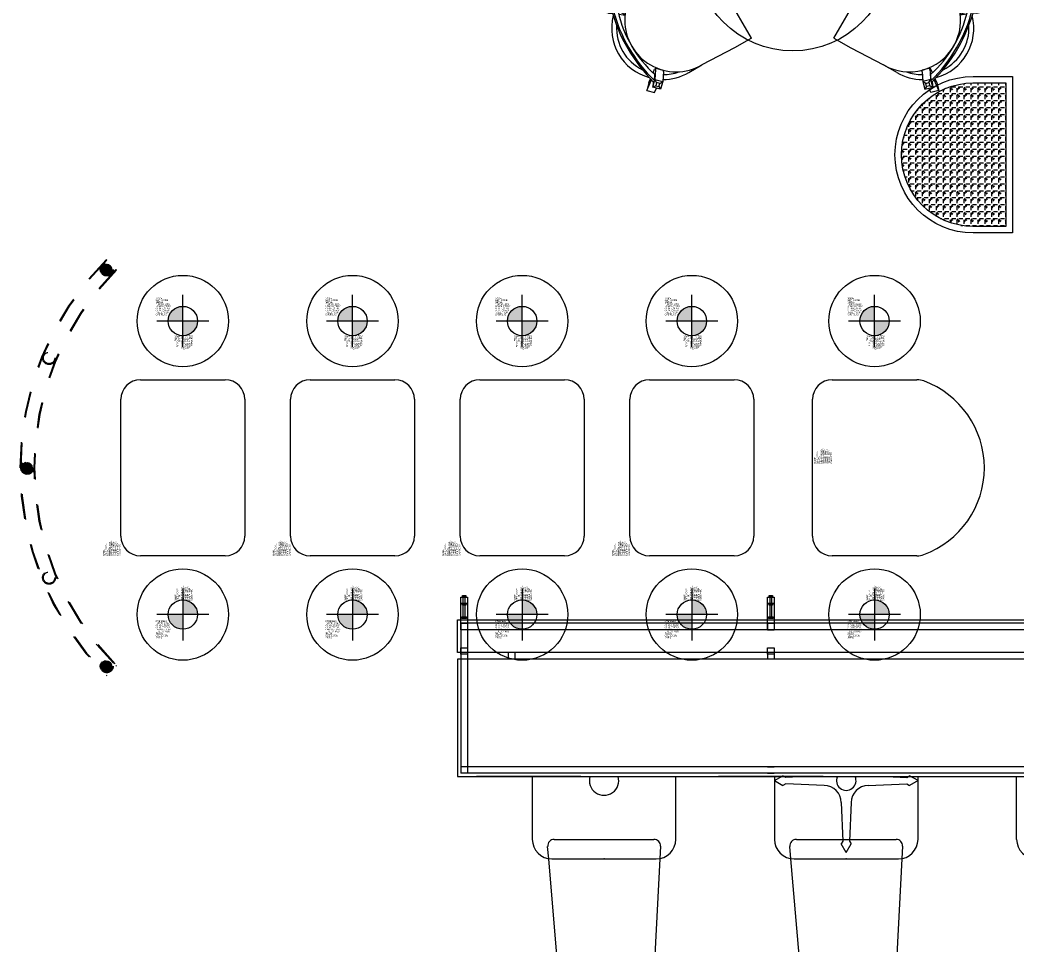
# Model space of a CAD drawing. Header units: metres. Extents: x 301.4 to 351.3, y 108.6 to 130.3.
# Drawn here: x 328.421 to 332.301, y 113.674 to 117.276 of the extents above; entities that cross this region are included whole.
import ezdxf

# ---------------------------------------------------------------- set-up
doc = ezdxf.new("R2010")
doc.units = ezdxf.units.M
doc.header["$MEASUREMENT"] = 0
doc.linetypes.add('HIDDEN2', pattern=[0.1875, 0.125, -0.0625])
doc.layers.get('0').update_dxf_attribs({"color": 250, "linetype": 'CONTINUOUS', "lineweight": 25})
for name, color, linetype in [('CELMADERA0001', 1, 'CONTINUOUS'), ('DECOR_SCREEN', 2, 'CONTINUOUS'), ('MFMB001H', 1, 'HIDDEN2'), ('MOB_COCIN161', 161, 'CONTINUOUS'), ('MUEB001H', 1, 'HIDDEN2')]:
    doc.layers.add(name, color=color, linetype=linetype)
doc.styles.get("Standard").update_dxf_attribs({"font": 'txt', "width": 0.75})

# ---------------------------------------------------------------- blocks, each defined once
blk = doc.blocks.new('MC_MUEB_06')
for p, q in [((-1.9135, 2.6286), (-1.9135, 2.654)), ((-1.9135, 2.654), (-1.8881, 2.654)), ((-1.9072, 2.654), (-1.9072, 2.6603)), ((-1.9072, 2.6603), (-1.8945, 2.6603)), ((-1.8945, 2.654), (-1.9072, 2.654)), ((-1.904, 2.5714), (-1.904, 2.654)), ((-1.904, 2.654), (-1.8976, 2.654)), ((-1.8976, 2.654), (-1.8976, 2.5714)), ((-1.8945, 2.6603), (-1.8945, 2.654)), ((-1.8881, 2.654), (-1.8881, 2.6286)), ((-0.7199, 2.6286), (-0.7199, 2.654)), ((-0.7199, 2.654), (-0.6945, 2.654)), ((-0.7135, 2.654), (-0.7135, 2.6603)), ((-0.7135, 2.6603), (-0.7008, 2.6603)), ((-0.7008, 2.654), (-0.7135, 2.654)), ((-0.7103, 2.5714), (-0.7103, 2.654)), ((-0.7103, 2.654), (-0.704, 2.654)), ((-0.704, 2.654), (-0.704, 2.5714)), ((-0.7008, 2.6603), (-0.7008, 2.654)), ((-0.6945, 2.654), (-0.6945, 2.6286)), ((1.1267, 2.6286), (1.1267, 2.654)), ((1.1267, 2.654), (1.1521, 2.654)), ((1.1331, 2.654), (1.1331, 2.6603)), ((1.1331, 2.6603), (1.1458, 2.6603)), ((1.1458, 2.654), (1.1331, 2.654)), ((1.1362, 2.5714), (1.1362, 2.654)), ((1.1362, 2.654), (1.1426, 2.654)), ((1.1426, 2.654), (1.1426, 2.5714)), ((1.1458, 2.6603), (1.1458, 2.654)), ((1.1521, 2.654), (1.1521, 2.6286)), ((-1.8881, 2.6286), (-1.9135, 2.6286)), ((-1.9135, 2.6286), (-1.8881, 2.6286)), ((-1.9135, 2.5524), (-1.9135, 2.6286)), ((-1.9072, 2.6222), (-1.9072, 2.6286)), ((-1.9072, 2.6286), (-1.8945, 2.6286)), ((-1.8945, 2.6222), (-1.9072, 2.6222)), ((-1.8945, 2.6286), (-1.8945, 2.6222)), ((-1.8881, 2.6286), (-1.8881, 2.5524)), ((-0.6945, 2.6286), (-0.7199, 2.6286)), ((-0.7199, 2.6286), (-0.6945, 2.6286)), ((-0.7199, 2.5524), (-0.7199, 2.6286)), ((-0.7135, 2.6222), (-0.7135, 2.6286)), ((-0.7135, 2.6286), (-0.7008, 2.6286)), ((-0.7008, 2.6222), (-0.7135, 2.6222)), ((-0.7008, 2.6286), (-0.7008, 2.6222)), ((-0.6945, 2.6286), (-0.6945, 2.5524)), ((1.1521, 2.6286), (1.1267, 2.6286)), ((1.1267, 2.6286), (1.1521, 2.6286)), ((1.1267, 2.5524), (1.1267, 2.6286)), ((1.1331, 2.6222), (1.1331, 2.6286)), ((1.1331, 2.6286), (1.1458, 2.6286)), ((1.1458, 2.6222), (1.1331, 2.6222)), ((1.1458, 2.6286), (1.1458, 2.6222)), ((1.1521, 2.6286), (1.1521, 2.5524)), ((-1.9262, 2.4381), (-1.9262, 2.5651)), ((-1.9262, 2.5651), (1.1267, 2.5651)), ((-1.9103, 2.5714), (-1.9103, 2.5778)), ((-1.9103, 2.5778), (-1.8913, 2.5778)), ((-1.8913, 2.5714), (-1.9103, 2.5714)), ((-1.9072, 2.5714), (-1.9072, 2.5778)), ((-1.9072, 2.5778), (-1.8945, 2.5778)), ((-1.8945, 2.5714), (-1.9072, 2.5714)), ((-1.8976, 2.5714), (-1.904, 2.5714)), ((-1.8945, 2.5778), (-1.8945, 2.5714)), ((-1.8913, 2.5778), (-1.8913, 2.5714)), ((-0.7167, 2.5714), (-0.7167, 2.5778)), ((-0.7167, 2.5778), (-0.6976, 2.5778)), ((-0.6976, 2.5714), (-0.7167, 2.5714)), ((-0.7135, 2.5714), (-0.7135, 2.5778)), ((-0.7135, 2.5778), (-0.7008, 2.5778)), ((-0.7008, 2.5714), (-0.7135, 2.5714)), ((-0.704, 2.5714), (-0.7103, 2.5714)), ((-0.7008, 2.5778), (-0.7008, 2.5714)), ((-0.6976, 2.5778), (-0.6976, 2.5714)), ((1.1299, 2.5714), (1.1299, 2.5778)), ((1.1299, 2.5778), (1.1489, 2.5778)), ((1.1489, 2.5714), (1.1299, 2.5714)), ((1.1331, 2.5714), (1.1331, 2.5778)), ((1.1331, 2.5778), (1.1458, 2.5778)), ((1.1458, 2.5714), (1.1331, 2.5714)), ((1.1426, 2.5714), (1.1362, 2.5714)), ((1.1458, 2.5778), (1.1458, 2.5714)), ((1.1489, 2.5778), (1.1489, 2.5714)), ((-1.9135, 2.5524), (-1.9135, 1.9683)), ((1.1267, 2.5524), (-1.9135, 2.5524)), ((-1.9135, 2.527), (-1.9135, 2.5524)), ((-1.9135, 2.5524), (-1.8881, 2.5524)), ((-1.8881, 2.5524), (-1.9135, 2.5524)), ((1.1267, 2.527), (-1.9135, 2.527)), ((-1.8881, 2.527), (-1.9135, 2.527)), ((-1.8881, 2.5524), (-1.8881, 1.9683)), ((-1.8881, 2.5524), (-1.8881, 2.527)), ((-0.7199, 2.5524), (-0.7199, 2.527)), ((-0.7199, 2.5524), (-0.6945, 2.5524)), ((-0.7199, 2.527), (-0.7199, 2.5524)), ((-0.7199, 2.5524), (-0.6945, 2.5524)), ((-0.6945, 2.5524), (-0.7199, 2.5524)), ((-0.7199, 2.527), (-0.6945, 2.527)), ((-0.6945, 2.527), (-0.7199, 2.527)), ((-0.6945, 2.5524), (-0.6945, 2.527)), ((-0.6945, 2.5524), (-0.6945, 2.527)), ((1.1267, 2.5524), (1.1267, 1.9683)), ((1.1267, 2.527), (1.1267, 2.5524)), ((1.1267, 2.5524), (1.1521, 2.5524)), ((1.1521, 2.5524), (1.1267, 2.5524)), ((1.1521, 2.527), (1.1267, 2.527)), ((1.1521, 2.5524), (1.1521, 1.9556)), ((1.1521, 2.5524), (1.1521, 2.527)), ((-1.9135, 2.4318), (-1.9135, 2.4572)), ((-1.9135, 2.4572), (-1.8881, 2.4572)), ((-1.8881, 2.4572), (-1.8881, 2.4318)), ((-0.7199, 2.4318), (-0.7199, 2.4572)), ((-0.7199, 2.4572), (-0.6945, 2.4572)), ((-0.6945, 2.4572), (-0.6945, 2.4318)), ((1.1267, 2.4318), (1.1267, 2.4572)), ((1.1521, 2.4572), (1.1521, 2.4318)), ((1.1267, 2.4381), (-1.9262, 2.4381)), ((-1.9262, 2.4127), (-1.9262, 1.9556)), ((1.1267, 2.4127), (-1.9262, 2.4127)), ((-1.9262, 2.4127), (-1.9262, 1.9556)), ((-1.9135, 2.4381), (-1.9135, 2.4127)), ((-1.8881, 2.4318), (-1.9135, 2.4318)), ((-1.8881, 2.4381), (-1.8881, 2.4127)), ((-1.7294, 2.4381), (-1.7294, 2.4127)), ((-1.704, 2.4381), (-1.704, 2.4127)), ((-0.7199, 2.4381), (-0.7199, 2.4127)), ((-0.6945, 2.4318), (-0.7199, 2.4318)), ((-0.6945, 2.4381), (-0.6945, 2.4127)), ((1.1267, 2.4381), (1.1267, 2.4127)), ((1.1521, 2.4381), (1.1521, 2.4127)), ((1.1267, 1.9937), (-1.9135, 1.9937)), ((-0.7199, 1.9937), (-0.6945, 1.9937)), ((-1.9262, 1.9556), (1.1521, 1.9556)), ((1.1267, 1.9683), (-1.9135, 1.9683)), ((-1.4465, 1.9556), (-1.8528, 1.9556)), ((-1.6356, 1.9556), (-1.6356, 1.7109)), ((-1.0769, 1.7109), (-1.0769, 1.9556)), ((-0.504, 1.9556), (-0.9103, 1.9556)), ((-0.7199, 1.9683), (-0.6945, 1.9683)), ((-0.6931, 1.9395), (-0.6601, 1.9586)), ((-0.6931, 1.9556), (-0.6931, 1.7109)), ((-0.6491, 1.9522), (-0.6601, 1.9586)), ((-0.5699, 1.9556), (-0.6491, 1.9522)), ((-0.2576, 1.9556), (-0.1784, 1.9522)), ((-0.1784, 1.9522), (-0.1674, 1.9586)), ((-0.1344, 1.9395), (-0.1674, 1.9586)), ((-0.1344, 1.7109), (-0.1344, 1.9556)), ((0.2494, 1.9556), (0.4385, 1.9556)), ((0.2494, 1.7109), (0.2494, 1.9556)), ((0.8081, 1.9556), (0.8081, 1.7109)), ((-0.6931, 1.9395), (-0.6601, 1.9205)), ((-0.6491, 1.9268), (-0.6601, 1.9205)), ((-0.4995, 1.9205), (-0.6491, 1.9268)), ((-0.328, 1.9205), (-0.1784, 1.9268)), ((-0.1784, 1.9268), (-0.1674, 1.9205)), ((-0.1344, 1.9395), (-0.1674, 1.9205)), ((-0.4328, 1.8538), (-0.4264, 1.7041)), ((-0.3947, 1.8538), (-0.401, 1.7041)), ((-1.5503, 1.7109), (-1.1621, 1.7109)), ((-0.6079, 1.7109), (-0.2196, 1.7109)), ((0.3346, 1.7109), (0.7229, 1.7109)), ((-1.5715, 1.6348), (-1.5757, 1.6834)), ((-1.1367, 1.6842), (-1.1393, 1.6348)), ((-0.6291, 1.6348), (-0.6332, 1.6834)), ((-0.4264, 1.7041), (-0.4328, 1.6931)), ((-0.4137, 1.6602), (-0.4328, 1.6931)), ((-0.4137, 1.6602), (-0.3947, 1.6931)), ((-0.401, 1.7041), (-0.3947, 1.6931)), ((-0.1943, 1.6842), (-0.1968, 1.6348)), ((0.3134, 1.6348), (0.3093, 1.6834)), ((0.7482, 1.6842), (0.7456, 1.6348)), ((-1.5399, 1.2601), (-1.5715, 1.6348)), ((-1.5594, 1.6348), (-1.1531, 1.6348)), ((-1.1393, 1.6348), (-1.1589, 1.2601)), ((-0.5975, 1.2601), (-0.6291, 1.6348)), ((-0.6169, 1.6348), (-0.2106, 1.6348)), ((-0.1968, 1.6348), (-0.2164, 1.2601)), ((0.345, 1.2601), (0.3134, 1.6348)), ((0.7319, 1.6348), (0.3256, 1.6348)), ((0.7456, 1.6348), (0.7261, 1.2601)), ((-1.5746, 1.1494), (-1.5628, 1.1657)), ((-1.1243, 1.1494), (-1.136, 1.1657)), ((-0.6321, 1.1494), (-0.6203, 1.1657)), ((-0.1818, 1.1494), (-0.1935, 1.1657)), ((0.3104, 1.1494), (0.3221, 1.1657)), ((0.7607, 1.1494), (0.749, 1.1657)), ((-1.5524, 1.1267), (-1.5746, 1.1494)), ((-1.5524, 1.1267), (-1.5364, 1.1489)), ((-1.5298, 1.1487), (-1.5524, 1.1267)), ((-1.169, 1.1487), (-1.1464, 1.1267)), ((-1.1464, 1.1267), (-1.1624, 1.1489)), ((-1.1464, 1.1267), (-1.1243, 1.1494)), ((-0.6099, 1.1267), (-0.6321, 1.1494)), ((-0.6099, 1.1267), (-0.5939, 1.1489)), ((-0.5874, 1.1487), (-0.6099, 1.1267)), ((-0.2265, 1.1487), (-0.2039, 1.1267)), ((-0.2039, 1.1267), (-0.2199, 1.1489)), ((-0.2039, 1.1267), (-0.1818, 1.1494)), ((0.3326, 1.1267), (0.3104, 1.1494)), ((0.3326, 1.1267), (0.3486, 1.1489)), ((0.3551, 1.1487), (0.3326, 1.1267)), ((0.716, 1.1487), (0.7385, 1.1267)), ((0.7385, 1.1267), (0.7225, 1.1489)), ((0.7385, 1.1267), (0.7607, 1.1494))]:
    blk.add_line(p, q)
for centre, radius, start, end in [((-1.3562, 1.9395), 0.0571, 163.6792, 16.3208), ((-0.4137, 1.9395), 0.0381, 155.0692, 24.9308), ((0.5287, 1.9395), 0.0571, 163.6792, 16.3208), ((-0.4995, 1.8538), 0.0667, 0, 90), ((-0.328, 1.8538), 0.0667, 90, 180), ((-1.5594, 1.7109), 0.0762, 180, 270), ((-1.5503, 1.6855), 0.0254, 90, 184.8246), ((-1.1621, 1.6855), 0.0254, 357.0106, 90), ((-1.1531, 1.7109), 0.0762, 270, 0), ((-0.6169, 1.7109), 0.0762, 180, 270), ((-0.6079, 1.6855), 0.0254, 90, 184.8246), ((-0.2196, 1.6855), 0.0254, 357.0106, 90), ((-0.2106, 1.7109), 0.0762, 270, 0), ((0.3256, 1.7109), 0.0762, 180, 270), ((0.3346, 1.6855), 0.0254, 90, 184.8246), ((0.7229, 1.6855), 0.0254, 357.0106, 90), ((0.7319, 1.7109), 0.0762, 270, 0), ((-1.7923, 1.2941), 0.2546, 336.4495, 352.3297), ((-1.7462, 1.2717), 0.2066, 339.0747, 356.7856), ((-1.3494, 1.9155), 0.6825, 253.7904, 286.2096), ((-0.9066, 1.2941), 0.2546, 187.6703, 203.5505), ((-0.9526, 1.2717), 0.2066, 183.2144, 200.9253), ((-0.8498, 1.2941), 0.2546, 336.4495, 352.3297), ((-0.8037, 1.2717), 0.2066, 339.0747, 356.7856), ((-0.4069, 1.9155), 0.6825, 253.7904, 286.2096), ((0.0359, 1.2941), 0.2546, 187.6703, 203.5505), ((-0.0101, 1.2717), 0.2066, 183.2144, 200.9253), ((0.0927, 1.2941), 0.2546, 336.4495, 352.3297), ((0.1387, 1.2717), 0.2066, 339.0747, 356.7856), ((0.5355, 1.9155), 0.6825, 253.7904, 286.2096), ((0.9784, 1.2941), 0.2546, 187.6703, 203.5505), ((0.9324, 1.2717), 0.2066, 183.2144, 200.9253), ((-1.5366, 1.1754), 0.0279, 126.4377, 232.9455), ((-1.3494, 1.9537), 0.7828, 254.9071, 285.0929), ((-1.1622, 1.1754), 0.0279, 307.0545, 53.5623), ((-0.5942, 1.1754), 0.0279, 126.4377, 232.9455), ((-0.4069, 1.9537), 0.7828, 254.9071, 285.0929), ((-0.2197, 1.1754), 0.0279, 307.0545, 53.5623), ((0.3483, 1.1754), 0.0279, 126.4377, 232.9455), ((0.5355, 1.9537), 0.7828, 254.9071, 285.0929), ((0.7228, 1.1754), 0.0279, 307.0545, 53.5623), ((-1.3494, 1.9307), 0.8039, 255.295, 284.705), ((-0.4069, 1.9307), 0.8039, 255.295, 284.705), ((0.5355, 1.9307), 0.8039, 255.295, 284.705)]:
    blk.add_arc(centre, radius, start, end)
for p in [(-1.3562, 1.6348), (-0.4137, 1.6348), (0.5287, 1.6348)]:
    blk.add_point(p)
blk = doc.blocks.new('A$C0E9A0FAB')
at = {"layer": 'MOB_COCIN161'}
h = blk.add_hatch(dxfattribs=at)
h.set_pattern_fill('PAVERS_SUPERDECOR', color=256, scale=0.006349, style=0, pattern_type=2)
h.set_pattern_definition([(45, (-12.17319, 3.38537), (-0.0269823, 0.0269823), [0.0079365, -0.0302222]), (45, (-12.194563, 3.40674), (-0.0269823, 0.0269823), [0.0079365, -0.0302222]), (135, (-12.18895, 3.38537), (-0.0269823, -0.0269823), [0.0079365, -0.0302222]), (135, (-12.16758, 3.40674), (-0.0269823, -0.0269823), [0.0079365, -0.0302222]), (45, (-12.19737, 3.38256), (-0.0269823, 0.0269823), [0.0079365, -0.0302222]), (135, (-12.164772, 3.38256), (-0.0269823, -0.0269823), [0.0079365, -0.0302222]), (0, (-12.18895, 3.385368), (0, 0.0269841), [0.0157587, -0.0112254]), (90, (-12.194563, 3.39098), (-0.0269841, 2e-18), [0.0157587, -0.0112254])])
h.paths.add_polyline_path([(-11.8125, 3.9199), (-11.9394, 3.9199, 1), (-11.9394, 3.3612), (-11.8125, 3.3612)])
for points in [[(-11.9394, 3.9453), (-11.7871, 3.9453), (-11.7871, 3.3358), (-11.9394, 3.3358, -1)], [(-11.9394, 3.3612, -1), (-11.9394, 3.9199), (-11.8125, 3.9199), (-11.8125, 3.3612)]]:
    blk.add_lwpolyline(points, format="xyb", close=True, dxfattribs=at)
blk.add_blockref('MC_MUEB_06', (-12.02, -0.736), dxfattribs=at)
blk = doc.blocks.new('RAD_SCREEN')
at = {"layer": 'MFMB001H'}
for points in [[(-32.69, 30.41, 1), (-30.94, 30.41, 1)], [(-44.87, 0, 1), (-43.12, 0, 1)], [(-32.69, -30.41, 1), (-30.94, -30.41, 1)]]:
    blk.add_hatch(color=256, dxfattribs=at).paths.add_polyline_path(points)
for p, q in [((-31.82, 31.82), (-31.91, 31.91)), ((-30.32, 30.32), (-30.41, 30.41)), ((-30.32, -30.32), (-30.41, -30.41)), ((-31.82, -31.82), (-31.91, -31.91))]:
    blk.add_line(p, q, dxfattribs=at)
for centre, radius in [((-31.82, 30.41), 1), ((-31.82, 30.41), 0.875), ((-40.66, 16.84), 1), ((-40.66, 16.84), 0.875), ((-44, 0), 1), ((-44, 0), 0.875), ((-40.66, -16.84), 1), ((-40.66, -16.84), 0.875), ((-31.82, -30.41), 1), ((-31.82, -30.41), 1), ((-31.82, -30.41), 0.875), ((-31.82, -30.41), 0.875)]:
    blk.add_circle(centre, radius, dxfattribs=at)
for radius in [45.12, 45, 43, 42.87]:
    blk.add_arc((0, 0), radius, 135, 225, dxfattribs=at)
blk = doc.blocks.new('ameras')
at = {"layer": 'MUEB001H', "linetype": 'Continuous'}
for p, q in [((317.7679, 115.381), (317.7764, 115.4113)), ((317.7764, 115.4113), (317.772, 115.3674)), ((317.7764, 115.4113), (317.807, 115.4027)), ((317.7679, 115.381), (317.7663, 115.3657)), ((317.7815, 115.3701), (317.7906, 115.389)), ((317.7906, 115.389), (317.7822, 115.3586)), ((317.7829, 115.3638), (317.7849, 115.371)), ((317.8212, 115.3804), (317.7906, 115.389)), ((317.7975, 115.3778), (317.7906, 115.389)), ((317.7942, 115.3657), (317.7975, 115.3778)), ((317.7975, 115.3778), (317.8097, 115.3744)), ((317.807, 115.4027), (317.8052, 115.3849)), ((317.8097, 115.3744), (317.8064, 115.3623)), ((317.8097, 115.3744), (317.8212, 115.3804)), ((317.8128, 115.3501), (317.8212, 115.3804)), ((317.7639, 115.3419), (317.7622, 115.3246)), ((317.7654, 115.3235), (317.7822, 115.3586)), ((317.7829, 115.3638), (317.7741, 115.3443)), ((317.7942, 115.3657), (317.7822, 115.3586)), ((317.7822, 115.3586), (317.8128, 115.3501)), ((317.8064, 115.3623), (317.7942, 115.3657)), ((317.7959, 115.3149), (317.8128, 115.3501)), ((317.8064, 115.3623), (317.8128, 115.3501)), ((317.793, 115.3108), (317.7625, 115.3194)), ((317.8832, 115.2695), (317.913, 115.218)), ((317.4674, 115.2329), (317.4596, 115.2021)), ((317.498, 115.2252), (317.4674, 115.2329)), ((317.4674, 115.2329), (317.5083, 115.2146)), ((317.498, 115.2252), (317.5126, 115.2186)), ((317.913, 115.218), (317.9894, 115.0972)), ((317.4596, 115.2021), (317.476, 115.1948)), ((317.4718, 115.1787), (317.4797, 115.2095)), ((317.4828, 115.1856), (317.4718, 115.1787)), ((317.5023, 115.1708), (317.4718, 115.1787)), ((317.5015, 115.2078), (317.4797, 115.2095)), ((317.4797, 115.2095), (317.5102, 115.2016)), ((317.4859, 115.1979), (317.4797, 115.2095)), ((317.4859, 115.1979), (317.4828, 115.1856)), ((317.4828, 115.1856), (317.495, 115.1825)), ((317.4981, 115.1948), (317.4859, 115.1979)), ((317.495, 115.1825), (317.4981, 115.1948)), ((317.495, 115.1825), (317.5023, 115.1708)), ((317.4981, 115.1948), (317.5102, 115.2016)), ((317.4986, 115.2049), (317.5057, 115.203)), ((317.5102, 115.2016), (317.5023, 115.1708)), ((317.5057, 115.203), (317.5292, 115.2012)), ((317.5491, 115.1986), (317.5102, 115.2016)), ((317.5357, 115.2082), (317.5497, 115.202)), ((317.5541, 115.199), (317.5462, 115.1683)), ((317.5412, 115.1678), (317.5023, 115.1708)), ((317.5368, 115.0695), (317.5666, 115.018)), ((318.028, 115.0315), (317.9894, 115.0972)), ((317.6706, 114.8252), (318.028, 115.0315)), ((317.633, 114.8915), (317.5666, 115.018)), ((317.6706, 114.8252), (317.633, 114.8915)), ((318.3069, 114.871), (318.3069, 114.4583)), ((318.3069, 114.871), (318.3831, 114.8704)), ((318.3831, 114.8704), (318.5259, 114.8647)), ((318.6904, 114.8439), (318.7125, 114.8664)), ((318.7125, 114.8664), (318.7351, 114.8442)), ((318.713, 114.8535), (318.7125, 114.8664)), ((318.5854, 114.8647), (318.5259, 114.8647)), ((318.6684, 114.8118), (318.6904, 114.8439)), ((318.7041, 114.8445), (318.6904, 114.8439)), ((318.713, 114.8217), (318.6904, 114.8439)), ((318.713, 114.8535), (318.7041, 114.8445)), ((318.7041, 114.8445), (318.7132, 114.8356)), ((318.722, 114.8446), (318.713, 114.8535)), ((318.7351, 114.8442), (318.713, 114.8217)), ((318.7132, 114.8356), (318.713, 114.8217)), ((318.7132, 114.8356), (318.722, 114.8446)), ((318.7217, 114.8301), (318.7165, 114.8249)), ((318.722, 114.8446), (318.7351, 114.8442)), ((318.7228, 114.8261), (318.7351, 114.8442)), ((318.7388, 114.8652), (318.7243, 114.8548)), ((318.7616, 114.8431), (318.7252, 114.8168)), ((318.7616, 114.8431), (318.7388, 114.8652)), ((318.7396, 114.8205), (318.7616, 114.8431)), ((318.6889, 114.785), (318.6662, 114.8072)), ((318.691, 114.7895), (318.713, 114.8217)), ((318.7061, 114.7963), (318.6936, 114.7873)), ((318.7165, 114.8249), (318.7033, 114.8054)), ((318.7396, 114.8205), (318.7266, 114.8112)), ((318.6662, 114.5222), (318.6889, 114.5444)), ((318.6684, 114.5176), (318.6904, 114.4854)), ((318.691, 114.5398), (318.713, 114.5076)), ((318.7077, 114.5318), (318.6936, 114.542)), ((318.7172, 114.5044), (318.7047, 114.5218)), ((318.7396, 114.5088), (318.7272, 114.5178)), ((317.6706, 114.5042), (317.633, 114.4379)), ((317.6706, 114.5042), (318.028, 114.2978)), ((318.713, 114.5076), (318.6904, 114.4854)), ((318.6904, 114.4854), (318.7125, 114.463)), ((318.7041, 114.4849), (318.6904, 114.4854)), ((318.7041, 114.4849), (318.7132, 114.4938)), ((318.713, 114.4759), (318.7041, 114.4849)), ((318.7125, 114.463), (318.7351, 114.4852)), ((318.7351, 114.4852), (318.713, 114.5076)), ((318.7132, 114.4938), (318.713, 114.5076)), ((318.722, 114.4848), (318.713, 114.4759)), ((318.7132, 114.4938), (318.722, 114.4848)), ((318.7172, 114.5044), (318.7224, 114.4992)), ((318.722, 114.4848), (318.7351, 114.4852)), ((318.7233, 114.5025), (318.7351, 114.4852)), ((318.7616, 114.4863), (318.7258, 114.5121)), ((318.7616, 114.4863), (318.7388, 114.4641)), ((318.7396, 114.5088), (318.7616, 114.4863)), ((318.3069, 114.4583), (318.3831, 114.459)), ((318.5259, 114.4647), (318.3831, 114.459)), ((318.5854, 114.4647), (318.5259, 114.4647)), ((318.713, 114.4759), (318.7125, 114.463)), ((318.7388, 114.4641), (318.7243, 114.4746)), ((317.633, 114.4379), (317.5666, 114.3113)), ((317.5368, 114.2598), (317.5666, 114.3113)), ((318.028, 114.2978), (317.9894, 114.2322)), ((317.913, 114.1113), (317.9894, 114.2322)), ((317.4596, 114.1272), (317.476, 114.1345)), ((317.5023, 114.1585), (317.4718, 114.1506)), ((317.4718, 114.1506), (317.4797, 114.1199)), ((317.4828, 114.1437), (317.4718, 114.1506)), ((317.4859, 114.1314), (317.4797, 114.1199)), ((317.4828, 114.1437), (317.495, 114.1469)), ((317.4859, 114.1314), (317.4828, 114.1437)), ((317.4981, 114.1346), (317.4859, 114.1314)), ((317.495, 114.1469), (317.5023, 114.1585)), ((317.495, 114.1469), (317.4981, 114.1346)), ((317.4981, 114.1346), (317.5102, 114.1278)), ((317.5412, 114.1615), (317.5023, 114.1585)), ((317.5102, 114.1278), (317.5023, 114.1585)), ((317.5491, 114.1308), (317.5102, 114.1278)), ((317.5541, 114.1303), (317.5462, 114.161)), ((317.4674, 114.0964), (317.4596, 114.1272)), ((317.4674, 114.0964), (317.5083, 114.1148)), ((317.498, 114.1042), (317.4674, 114.0964)), ((317.4797, 114.1199), (317.5102, 114.1278)), ((317.5015, 114.1215), (317.4797, 114.1199)), ((317.498, 114.1042), (317.5126, 114.1107)), ((317.4986, 114.1245), (317.5057, 114.1263)), ((317.5057, 114.1263), (317.5292, 114.1281)), ((317.5357, 114.1211), (317.5497, 114.1274)), ((317.8832, 114.0598), (317.913, 114.1113)), ((317.793, 114.0185), (317.7625, 114.01)), ((317.7959, 114.0144), (317.8128, 113.9793)), ((317.7639, 113.9874), (317.7622, 114.0047)), ((317.7654, 114.0059), (317.7822, 113.9708)), ((317.7829, 113.9655), (317.7741, 113.985)), ((317.7822, 113.9708), (317.8128, 113.9793)), ((317.8064, 113.9671), (317.8128, 113.9793)), ((317.8128, 113.9793), (317.8212, 113.9489)), ((317.7679, 113.9483), (317.7663, 113.9636)), ((317.7679, 113.9483), (317.7764, 113.918)), ((317.7764, 113.918), (317.772, 113.962)), ((317.7815, 113.9593), (317.7906, 113.9404)), ((317.7906, 113.9404), (317.7822, 113.9708)), ((317.7942, 113.9637), (317.7822, 113.9708)), ((317.7829, 113.9655), (317.7849, 113.9584)), ((317.7975, 113.9515), (317.7906, 113.9404)), ((317.8212, 113.9489), (317.7906, 113.9404)), ((317.8064, 113.9671), (317.7942, 113.9637)), ((317.7942, 113.9637), (317.7975, 113.9515)), ((317.7975, 113.9515), (317.8097, 113.9549)), ((317.807, 113.9266), (317.8052, 113.9444)), ((317.8097, 113.9549), (317.8064, 113.9671)), ((317.8097, 113.9549), (317.8212, 113.9489)), ((317.7764, 113.918), (317.807, 113.9266))]:
    blk.add_line(p, q, dxfattribs=at)
blk.add_circle((318.0021, 114.6647), 0.381, dxfattribs=at)
for centre, radius, start, end in [((317.9465, 114.7625), 0.6295, 104.8784, 135.3587), ((317.9295, 114.7917), 0.5906, 104.3776, 135.8564), ((317.71, 115.1695), 0.2, 75.8465, 164.4667), ((317.8774, 114.8865, 0.1112), 0.4694, 102.7056, 137.8874), ((317.71, 115.1695), 0.181, 86.6152, 153.698), ((317.71, 115.1695), 0.2, 30, 60.1954), ((317.7398, 115.118), 0.2, 30, 210), ((317.71, 115.1695), 0.181, 39.9523, 59.7546), ((317.71, 115.1695), 0.2, 179.8046, 210), ((317.71, 115.1695), 0.181, 180.2454, 200.0477), ((318.5259, 114.6647), 0.2, 270, 90), ((318.5854, 114.6647), 0.2, 59.8046, 90), ((318.5854, 114.6647), 0.181, 60.2454, 80.0477), ((318.1147, 114.6634), 0.6295, 344.8784, 15.3587), ((318.2566, 114.6613, 0.1112), 0.4694, 342.7056, 17.8874), ((318.1484, 114.6635), 0.5906, 344.3776, 15.8564), ((318.5854, 114.6647), 0.2, 315.8465, 44.4667), ((318.5854, 114.6647), 0.181, 326.6152, 33.698), ((318.5854, 114.6647), 0.2, 270, 300.1954), ((318.5854, 114.6647), 0.181, 279.9523, 299.7546), ((317.7398, 114.2113), 0.2, 150, 330), ((317.71, 114.1598), 0.2, 150, 180.1954), ((317.71, 114.1598), 0.181, 159.9523, 179.7546), ((317.9465, 114.5668), 0.6295, 224.6413, 255.1216), ((317.9295, 114.5377), 0.5906, 224.1436, 255.6224), ((317.71, 114.1598), 0.2, 195.5333, 284.1535), ((317.8774, 114.4429, 0.1112), 0.4694, 222.1126, 257.2944), ((317.71, 114.1598), 0.181, 206.302, 273.3848), ((317.71, 114.1598), 0.2, 299.8046, 330), ((317.71, 114.1598), 0.181, 300.2454, 320.0477)]:
    blk.add_arc(centre, radius, start, end, dxfattribs=at)
for centre, major_axis, ratio, start_param, end_param in [((317.7619, 115.3488), (-0.00634, 0.00026), 0.113569, 6.234384, 6.283185), ((317.934, 115.934), (-0.1715, -0.6146), 0.021677, 6.157956, 6.405076), ((317.9645, 115.9254), (-0.1715, -0.6146), 0.021677, 0, 0.121891), ((316.9361, 115.3578), (0.618, -0.1588), 0.021677, 6.161295, 6.408415), ((316.9282, 115.3271), (0.618, -0.1588), 0.021677, 6.161295, 6.283185), ((319.1128, 115.263), (-0.4465, -0.4558), 0.021677, 6.161295, 6.283185), ((319.1354, 115.2408), (-0.4465, -0.4558), 0.021677, 6.161295, 6.408415), ((319.1128, 114.0663), (-0.4465, 0.4558), 0.021677, 0, 0.121891), ((319.1354, 114.0885), (-0.4465, 0.4558), 0.021677, 6.157956, 6.405076), ((318.7147, 114.5301), (0.0034, 0.00536), 0.113569, 6.234384, 6.283185)]:
    blk.add_ellipse(centre, major_axis=major_axis, ratio=ratio, start_param=start_param, end_param=end_param, dxfattribs=at)
at = {"layer": 'MUEB001H', "linetype": 'Continuous', "extrusion": (0, 0, -1)}
for centre, major_axis, ratio, start_param, end_param in [((316.9282, 114.0023), (0.618, 0.1588), 0.021677, -0.121891, 0), ((316.9361, 113.9715), (0.618, 0.1588), 0.021677, -0.121891, 0.125229), ((317.9645, 113.4039), (0.1715, -0.6146), 0.021677, 3.141593, 3.263483), ((317.7619, 113.9806), (0.00634, 0.00026), 0.113569, 3.092791, 3.141593), ((317.934, 113.3954), (0.1715, -0.6146), 0.021677, 3.016363, 3.263483)]:
    blk.add_ellipse(centre, major_axis=major_axis, ratio=ratio, start_param=start_param, end_param=end_param, dxfattribs=at)
at = {"layer": 'MUEB001H', "linetype": 'Continuous'}
for p in [(317.8112, 114.9943), (318.3831, 114.6647)]:
    blk.add_point(p, dxfattribs=at)

msp = doc.modelspace()

# ---------------------------------------------------------------- hatches: boundary and pattern name
at = {"layer": 'MUEB001H', "linetype": 'Continuous'}
h = msp.add_hatch(color=256, dxfattribs=at)
h.paths.add_polyline_path([(329.0545, 116.1604, 0.414214), (328.9974, 116.1033), (329.0545, 116.1033)])
h.paths.add_polyline_path([(329.1116, 116.1033), (329.0545, 116.1033), (329.0545, 116.0461, 0.414214)])
h = msp.add_hatch(color=256, dxfattribs=at)
h.paths.add_polyline_path([(329.7148, 116.1604, 0.414214), (329.6577, 116.1033), (329.7148, 116.1033)])
h.paths.add_polyline_path([(329.772, 116.1033), (329.7148, 116.1033), (329.7148, 116.0461, 0.414214)])
h = msp.add_hatch(color=256, dxfattribs=at)
h.paths.add_polyline_path([(330.3751, 116.1604, 0.414214), (330.318, 116.1033), (330.3751, 116.1033)])
h.paths.add_polyline_path([(330.4323, 116.1033), (330.3751, 116.1033), (330.3751, 116.0461, 0.414214)])
h = msp.add_hatch(color=256, dxfattribs=at)
h.paths.add_polyline_path([(331.0355, 116.1604, 0.414214), (330.9783, 116.1033), (331.0355, 116.1033)])
h.paths.add_polyline_path([(331.0926, 116.1033), (331.0355, 116.1033), (331.0355, 116.0461, 0.414214)])
h = msp.add_hatch(color=256, dxfattribs=at)
h.paths.add_polyline_path([(331.7466, 116.1604, 0.414214), (331.6894, 116.1033), (331.7466, 116.1033)])
h.paths.add_polyline_path([(331.8037, 116.1033), (331.7466, 116.1033), (331.7466, 116.0461, 0.414214)])
h = msp.add_hatch(color=256, dxfattribs=at)
h.paths.add_polyline_path([(329.0545, 114.9033, -0.414214), (328.9974, 114.9604), (329.0545, 114.9604)])
h.paths.add_polyline_path([(329.1116, 114.9604), (329.0545, 114.9604), (329.0545, 115.0176, -0.414214)])
h = msp.add_hatch(color=256, dxfattribs=at)
h.paths.add_polyline_path([(329.7148, 114.9033, -0.414214), (329.6577, 114.9604), (329.7148, 114.9604)])
h.paths.add_polyline_path([(329.772, 114.9604), (329.7148, 114.9604), (329.7148, 115.0176, -0.414214)])
h = msp.add_hatch(color=256, dxfattribs=at)
h.paths.add_polyline_path([(330.3751, 114.9033, -0.414214), (330.318, 114.9604), (330.3751, 114.9604)])
h.paths.add_polyline_path([(330.4323, 114.9604), (330.3751, 114.9604), (330.3751, 115.0176, -0.414214)])
h = msp.add_hatch(color=256, dxfattribs=at)
h.paths.add_polyline_path([(331.0355, 114.9033, -0.414214), (330.9783, 114.9604), (331.0355, 114.9604)])
h.paths.add_polyline_path([(331.0926, 114.9604), (331.0355, 114.9604), (331.0355, 115.0176, -0.414214)])
h = msp.add_hatch(color=256, dxfattribs=at)
h.paths.add_polyline_path([(331.7466, 114.9033, -0.414214), (331.6894, 114.9604), (331.7466, 114.9604)])
h.paths.add_polyline_path([(331.8037, 114.9604), (331.7466, 114.9604), (331.7466, 115.0176, -0.414214)])

# ---------------------------------------------------------------- linework, layer by layer
for p, q in [((329.0545, 116.0018), (329.0545, 116.2047)), ((329.7148, 116.0018), (329.7148, 116.2047)), ((330.3751, 116.0018), (330.3751, 116.2047)), ((331.0355, 116.0018), (331.0355, 116.2047)), ((331.7466, 116.0018), (331.7466, 116.2047)), ((329.1559, 116.1033), (328.9531, 116.1033)), ((329.8163, 116.1033), (329.6134, 116.1033)), ((330.4766, 116.1033), (330.2737, 116.1033)), ((331.1369, 116.1033), (330.934, 116.1033)), ((331.848, 116.1033), (331.6451, 116.1033)), ((328.8894, 115.8747), (329.2196, 115.8747)), ((329.5497, 115.8747), (329.8799, 115.8747)), ((330.2101, 115.8747), (330.5402, 115.8747)), ((330.8704, 115.8747), (331.2005, 115.8747)), ((331.5815, 115.8747), (331.9116, 115.8747)), ((328.8132, 115.2652), (328.8132, 115.7985)), ((329.2958, 115.7985), (329.2958, 115.2652)), ((329.4736, 115.2652), (329.4736, 115.7985)), ((329.9561, 115.7985), (329.9561, 115.2652)), ((330.1339, 115.2652), (330.1339, 115.7985)), ((330.6164, 115.7985), (330.6164, 115.2652)), ((330.7942, 115.2652), (330.7942, 115.7985)), ((331.2767, 115.7985), (331.2767, 115.2652)), ((331.5053, 115.2652), (331.5053, 115.7985)), ((329.2196, 115.189), (328.8894, 115.189)), ((329.8799, 115.189), (329.5497, 115.189)), ((330.5402, 115.189), (330.2101, 115.189)), ((331.2005, 115.189), (330.8704, 115.189)), ((331.9116, 115.189), (331.5815, 115.189)), ((329.0545, 115.0618), (329.0545, 114.859)), ((329.7148, 115.0618), (329.7148, 114.859)), ((330.3751, 115.0618), (330.3751, 114.859)), ((331.0355, 115.0618), (331.0355, 114.859)), ((331.7466, 115.0618), (331.7466, 114.859)), ((329.1559, 114.9604), (328.9531, 114.9604)), ((329.8163, 114.9604), (329.6134, 114.9604)), ((330.4766, 114.9604), (330.2737, 114.9604)), ((331.1369, 114.9604), (330.934, 114.9604)), ((331.848, 114.9604), (331.6451, 114.9604))]:
    msp.add_line(p, q, dxfattribs=at)
for centre, radius in [((329.0545, 116.1033), 0.1778), ((329.7148, 116.1033), 0.1778), ((330.3751, 116.1033), 0.1778), ((331.0355, 116.1033), 0.1778), ((331.7466, 116.1033), 0.1778), ((329.0545, 116.1033), 0.0571), ((329.7148, 116.1033), 0.0571), ((330.3751, 116.1033), 0.0571), ((331.0355, 116.1033), 0.0571), ((331.7466, 116.1033), 0.0571), ((329.0545, 114.9604), 0.1778), ((329.7148, 114.9604), 0.1778), ((330.3751, 114.9604), 0.1778), ((331.0355, 114.9604), 0.1778), ((331.7466, 114.9604), 0.1778), ((329.0545, 114.9604), 0.0571), ((329.7148, 114.9604), 0.0571), ((330.3751, 114.9604), 0.0571), ((331.0355, 114.9604), 0.0571), ((331.7466, 114.9604), 0.0571)]:
    msp.add_circle(centre, radius, dxfattribs=at)
for centre, radius, start, end in [((328.8894, 115.7985), 0.0762, 90, 180), ((329.2196, 115.7985), 0.0762, 360, 90), ((329.5497, 115.7985), 0.0762, 90, 180), ((329.8799, 115.7985), 0.0762, 360, 90), ((330.2101, 115.7985), 0.0762, 90, 180), ((330.5402, 115.7985), 0.0762, 360, 90), ((330.8704, 115.7985), 0.0762, 90, 180), ((331.2005, 115.7985), 0.0762, 360, 90), ((331.5815, 115.7985), 0.0762, 90, 180), ((331.9116, 115.7985), 0.0762, 69.5919, 90), ((331.8138, 115.5318), 0.3602, 290.2003, 69.7997), ((328.8894, 115.2652), 0.0762, 180, 270), ((329.2196, 115.2652), 0.0762, 270, 360), ((329.5497, 115.2652), 0.0762, 180, 270), ((329.8799, 115.2652), 0.0762, 270, 360), ((330.2101, 115.2652), 0.0762, 180, 270), ((330.5402, 115.2652), 0.0762, 270, 360), ((330.8704, 115.2652), 0.0762, 180, 270), ((331.2005, 115.2652), 0.0762, 270, 360), ((331.5815, 115.2652), 0.0762, 180, 270), ((331.9116, 115.2652), 0.0762, 270, 290.4081)]:
    msp.add_arc(centre, radius, start, end, dxfattribs=at)

# ---------------------------------------------------------------- block references
at = {"linetype": 'ByBlock', "rotation": 90}
msp.add_blockref('ameras', (446.0928, -200.4663), dxfattribs=at)
at = {"layer": 'CELMADERA0001'}
msp.add_blockref('A$C0E9A0FAB', (344.0701, 113.1103), dxfattribs=at)
at = {"layer": 'DECOR_SCREEN', "xscale": 0.02539682539682531, "yscale": 0.02539682539682531, "zscale": 0.02539682539682531}
msp.add_blockref('RAD_SCREEN', (329.5666, 115.5318), dxfattribs=at)

# ---------------------------------------------------------------- texts
at = {"layer": 'MUEB001H', "linetype": 'Continuous', "flags": 3}
for tag, p, s, height, rotation in [('GET_CODE', (328.9488, 116.1814), 'SB', 0.00635, 360), ('NAME', (328.9488, 116.1893), 'SB-400 AT 19 1/2"oa, S/A TRIPOD', 0.006349, 360), ('GET_CODE', (329.6091, 116.1814), 'SB', 0.00635, 360), ('NAME', (329.6091, 116.1893), 'SB-400 AT 19 1/2"oa, S/A TRIPOD', 0.006349, 360), ('GET_CODE', (330.2694, 116.1814), 'SB', 0.00635, 360), ('NAME', (330.2694, 116.1893), 'SB-400 AT 19 1/2"oa, S/A TRIPOD', 0.006349, 360), ('GET_CODE', (330.9298, 116.1814), 'SB', 0.00635, 360), ('NAME', (330.9298, 116.1893), 'SB-400 AT 19 1/2"oa, S/A TRIPOD', 0.006349, 360), ('GET_CODE', (331.6409, 116.1814), 'SB', 0.00635, 360), ('NAME', (331.6409, 116.1893), 'SB-400 AT 19 1/2"oa, S/A TRIPOD', 0.006349, 360), ('CHAIR_SEAT', (328.9488, 116.1496), 'N', 0.00635, 360), ('CHAIR_BACK', (328.9488, 116.1417), 'N', 0.00635, 360), ('METAL', (328.9488, 116.1735), 'N', 0.00635, 360), ('FIBERGLASS', (328.9488, 116.1655), 'N', 0.00635, 360), ('UPHOLSTERY', (328.9488, 116.1576), 'N', 0.00635, 360), ('CHAIR_SEAT', (329.6091, 116.1496), 'N', 0.00635, 360), ('CHAIR_BACK', (329.6091, 116.1417), 'N', 0.00635, 360), ('METAL', (329.6091, 116.1735), 'N', 0.00635, 360), ('FIBERGLASS', (329.6091, 116.1655), 'N', 0.00635, 360), ('UPHOLSTERY', (329.6091, 116.1576), 'N', 0.00635, 360), ('CHAIR_SEAT', (330.2694, 116.1496), 'N', 0.00635, 360), ('CHAIR_BACK', (330.2694, 116.1417), 'N', 0.00635, 360), ('METAL', (330.2694, 116.1735), 'N', 0.00635, 360), ('FIBERGLASS', (330.2694, 116.1655), 'N', 0.00635, 360), ('UPHOLSTERY', (330.2694, 116.1576), 'N', 0.00635, 360), ('CHAIR_SEAT', (330.9298, 116.1496), 'N', 0.00635, 360), ('CHAIR_BACK', (330.9298, 116.1417), 'N', 0.00635, 360), ('UPHOLSTERY', (330.9298, 116.1576), 'N', 0.00635, 360), ('METAL', (330.9298, 116.1735), 'N', 0.00635, 360), ('FIBERGLASS', (330.9298, 116.1655), 'N', 0.00635, 360), ('CHAIR_SEAT', (331.6409, 116.1496), 'N', 0.00635, 360), ('CHAIR_BACK', (331.6409, 116.1417), 'N', 0.00635, 360), ('UPHOLSTERY', (331.6409, 116.1576), 'N', 0.00635, 360), ('METAL', (331.6409, 116.1735), 'N', 0.00635, 360), ('FIBERGLASS', (331.6409, 116.1655), 'N', 0.00635, 360), ('TABLE_TOP', (328.9488, 116.1338), 'N', 0.00635, 360), ('CABINETS', (328.9488, 116.1258), 'N', 0.00635, 360), ('TABLE_TOP', (329.6091, 116.1338), 'N', 0.00635, 360), ('CABINETS', (329.6091, 116.1258), 'N', 0.00635, 360), ('TABLE_TOP', (330.2694, 116.1338), 'N', 0.00635, 360), ('CABINETS', (330.2694, 116.1258), 'N', 0.00635, 360), ('TABLE_TOP', (330.9298, 116.1338), 'N', 0.00635, 360), ('CABINETS', (330.9298, 116.1258), 'N', 0.00635, 360), ('TABLE_TOP', (331.6409, 116.1338), 'N', 0.00635, 360), ('CABINETS', (331.6409, 116.1258), 'N', 0.00635, 360), ('UPHOLSTERY', (331.5497, 115.5486), 'N', 0.00635, 90), ('NAME', (331.5179, 115.5486), 'TABLE TOP 19"x27', 0.006349, 90), ('GET_CODE', (331.5259, 115.5486), 'T', 0.00635, 90), ('METAL', (331.5338, 115.5486), 'N', 0.00635, 90), ('FIBERGLASS', (331.5417, 115.5486), 'N', 0.00635, 90), ('CHAIR_SEAT', (331.5576, 115.5486), 'N', 0.00635, 90), ('CHAIR_BACK', (331.5655, 115.5486), 'N', 0.00635, 90), ('TABLE_TOP', (331.5735, 115.5486), 'Y', 0.00635, 90), ('CABINETS', (331.5814, 115.5486), 'N', 0.00635, 90), ('GET_CODE', (328.7577, 115.189), 'T', 0.00635, 90), ('METAL', (328.7656, 115.189), 'N', 0.00635, 90), ('FIBERGLASS', (328.7736, 115.189), 'N', 0.00635, 90), ('UPHOLSTERY', (328.7815, 115.189), 'N', 0.00635, 90), ('CHAIR_SEAT', (328.7894, 115.189), 'N', 0.00635, 90), ('CHAIR_BACK', (328.7974, 115.189), 'N', 0.00635, 90), ('TABLE_TOP', (328.8053, 115.189), 'Y', 0.00635, 90), ('CABINETS', (328.8132, 115.189), 'N', 0.00635, 90), ('GET_CODE', (329.418, 115.189), 'T', 0.00635, 90), ('METAL', (329.4259, 115.189), 'N', 0.00635, 90), ('FIBERGLASS', (329.4339, 115.189), 'N', 0.00635, 90), ('UPHOLSTERY', (329.4418, 115.189), 'N', 0.00635, 90), ('CHAIR_SEAT', (329.4497, 115.189), 'N', 0.00635, 90), ('CHAIR_BACK', (329.4577, 115.189), 'N', 0.00635, 90), ('TABLE_TOP', (329.4656, 115.189), 'Y', 0.00635, 90), ('CABINETS', (329.4736, 115.189), 'N', 0.00635, 90), ('GET_CODE', (330.0783, 115.189), 'T', 0.00635, 90), ('METAL', (330.0862, 115.189), 'N', 0.00635, 90), ('FIBERGLASS', (330.0942, 115.189), 'N', 0.00635, 90), ('UPHOLSTERY', (330.1021, 115.189), 'N', 0.00635, 90), ('CHAIR_SEAT', (330.1101, 115.189), 'N', 0.00635, 90), ('CHAIR_BACK', (330.118, 115.189), 'N', 0.00635, 90), ('TABLE_TOP', (330.1259, 115.189), 'Y', 0.00635, 90), ('CABINETS', (330.1339, 115.189), 'N', 0.00635, 90), ('GET_CODE', (330.7386, 115.189), 'T', 0.00635, 90), ('METAL', (330.7466, 115.189), 'N', 0.00635, 90), ('FIBERGLASS', (330.7545, 115.189), 'N', 0.00635, 90), ('UPHOLSTERY', (330.7624, 115.189), 'N', 0.00635, 90), ('CHAIR_SEAT', (330.7704, 115.189), 'N', 0.00635, 90), ('CHAIR_BACK', (330.7783, 115.189), 'N', 0.00635, 90), ('TABLE_TOP', (330.7862, 115.189), 'Y', 0.00635, 90), ('CABINETS', (330.7942, 115.189), 'N', 0.00635, 90), ('NAME', (328.7497, 115.189), 'TABLE TOP 19"x27', 0.006349, 90), ('NAME', (329.4101, 115.189), 'TABLE TOP 19"x27', 0.006349, 90), ('NAME', (330.0704, 115.189), 'TABLE TOP 19"x27', 0.006349, 90), ('NAME', (330.7307, 115.189), 'TABLE TOP 19"x27', 0.006349, 90), ('GET_CODE', (329.0374, 115.0137, -0.5975), 'CS\\CS-337', 0.00636, 90), ('FIBERGLASS', (329.0533, 115.0137, -0.5975), 'N', 0.00636, 90), ('UPHOLSTERY', (329.0612, 115.0137, -0.5975), 'N', 0.00636, 90), ('CHAIR_SEAT', (329.0692, 115.0137, -0.5975), 'N', 0.00636, 90), ('CHAIR_BACK', (329.0771, 115.0137, -0.5975), 'N', 0.00636, 90), ('TABLE_TOP', (329.0851, 115.0137, -0.5975), 'N', 0.00636, 90), ('GET_CODE', (329.6977, 115.0137, -0.5975), 'CS\\CS-337', 0.00636, 90), ('FIBERGLASS', (329.7136, 115.0137, -0.5975), 'N', 0.00636, 90), ('UPHOLSTERY', (329.7215, 115.0137, -0.5975), 'N', 0.00636, 90), ('CHAIR_SEAT', (329.7295, 115.0137, -0.5975), 'N', 0.00636, 90), ('CHAIR_BACK', (329.7374, 115.0137, -0.5975), 'N', 0.00636, 90), ('TABLE_TOP', (329.7454, 115.0137, -0.5975), 'N', 0.00636, 90), ('GET_CODE', (330.358, 115.0137, -0.5975), 'CS\\CS-337', 0.00636, 90), ('FIBERGLASS', (330.3739, 115.0137, -0.5975), 'N', 0.00636, 90), ('UPHOLSTERY', (330.3819, 115.0137, -0.5975), 'N', 0.00636, 90), ('CHAIR_SEAT', (330.3898, 115.0137, -0.5975), 'N', 0.00636, 90), ('CHAIR_BACK', (330.3977, 115.0137, -0.5975), 'N', 0.00636, 90), ('TABLE_TOP', (330.4057, 115.0137, -0.5975), 'N', 0.00636, 90), ('GET_CODE', (331.0183, 115.0137, -0.5975), 'CS\\CS-337', 0.00636, 90), ('FIBERGLASS', (331.0342, 115.0137, -0.5975), 'N', 0.00636, 90), ('UPHOLSTERY', (331.0422, 115.0137, -0.5975), 'N', 0.00636, 90), ('CHAIR_SEAT', (331.0501, 115.0137, -0.5975), 'N', 0.00636, 90), ('CHAIR_BACK', (331.0581, 115.0137, -0.5975), 'N', 0.00636, 90), ('TABLE_TOP', (331.066, 115.0137, -0.5975), 'N', 0.00636, 90), ('GET_CODE', (331.7295, 115.0137, -0.5975), 'CS\\CS-337', 0.00636, 90), ('FIBERGLASS', (331.7453, 115.0137, -0.5975), 'N', 0.00636, 90), ('UPHOLSTERY', (331.7533, 115.0137, -0.5975), 'N', 0.00636, 90), ('CHAIR_SEAT', (331.7612, 115.0137, -0.5975), 'N', 0.00636, 90), ('CHAIR_BACK', (331.7692, 115.0137, -0.5975), 'N', 0.00636, 90), ('TABLE_TOP', (331.7771, 115.0137, -0.5975), 'N', 0.00636, 90), ('NAME', (329.0294, 115.0137, -0.5975), "'TOM' DONUT", 0.006356, 90), ('METAL', (329.0453, 115.0137, -0.5975), 'N', 0.00636, 90), ('CABINETS', (329.093, 115.0137, -0.5975), 'N', 0.00636, 90), ('NAME', (329.6898, 115.0137, -0.5975), "'TOM' DONUT", 0.006356, 90), ('METAL', (329.7057, 115.0137, -0.5975), 'N', 0.00636, 90), ('CABINETS', (329.7533, 115.0137, -0.5975), 'N', 0.00636, 90), ('NAME', (330.3501, 115.0137, -0.5975), "'TOM' DONUT", 0.006356, 90), ('METAL', (330.366, 115.0137, -0.5975), 'N', 0.00636, 90), ('CABINETS', (330.4136, 115.0137, -0.5975), 'N', 0.00636, 90), ('NAME', (331.0104, 115.0137, -0.5975), "'TOM' DONUT", 0.006356, 90), ('METAL', (331.0263, 115.0137, -0.5975), 'N', 0.00636, 90), ('CABINETS', (331.074, 115.0137, -0.5975), 'N', 0.00636, 90), ('NAME', (331.7215, 115.0137, -0.5975), "'TOM' DONUT", 0.006356, 90), ('METAL', (331.7374, 115.0137, -0.5975), 'N', 0.00636, 90), ('CABINETS', (331.7851, 115.0137, -0.5975), 'N', 0.00636, 90)]:
    msp.add_attdef(tag, p, s, height=height, rotation=rotation, dxfattribs=at)
at = {"layer": 'MUEB001H', "linetype": 'Continuous', "text_generation_flag": 4, "flags": 3}
for tag, p, s, height, rotation in [('NAME', (329.0294, 116.05, -0.5975), "'TOM' DONUT", 0.006356, 270), ('GET_CODE', (329.0374, 116.05, -0.5975), 'CS\\CS-337', 0.00636, 270), ('METAL', (329.0453, 116.05, -0.5975), 'N', 0.00636, 270), ('FIBERGLASS', (329.0533, 116.05, -0.5975), 'N', 0.00636, 270), ('UPHOLSTERY', (329.0612, 116.05, -0.5975), 'N', 0.00636, 270), ('CHAIR_SEAT', (329.0692, 116.05, -0.5975), 'N', 0.00636, 270), ('CHAIR_BACK', (329.0771, 116.05, -0.5975), 'N', 0.00636, 270), ('TABLE_TOP', (329.0851, 116.05, -0.5975), 'N', 0.00636, 270), ('CABINETS', (329.093, 116.05, -0.5975), 'N', 0.00636, 270), ('NAME', (329.6898, 116.05, -0.5975), "'TOM' DONUT", 0.006356, 270), ('GET_CODE', (329.6977, 116.05, -0.5975), 'CS\\CS-337', 0.00636, 270), ('METAL', (329.7057, 116.05, -0.5975), 'N', 0.00636, 270), ('FIBERGLASS', (329.7136, 116.05, -0.5975), 'N', 0.00636, 270), ('UPHOLSTERY', (329.7215, 116.05, -0.5975), 'N', 0.00636, 270), ('CHAIR_SEAT', (329.7295, 116.05, -0.5975), 'N', 0.00636, 270), ('CHAIR_BACK', (329.7374, 116.05, -0.5975), 'N', 0.00636, 270), ('TABLE_TOP', (329.7454, 116.05, -0.5975), 'N', 0.00636, 270), ('CABINETS', (329.7533, 116.05, -0.5975), 'N', 0.00636, 270), ('NAME', (330.3501, 116.05, -0.5975), "'TOM' DONUT", 0.006356, 270), ('GET_CODE', (330.358, 116.05, -0.5975), 'CS\\CS-337', 0.00636, 270), ('METAL', (330.366, 116.05, -0.5975), 'N', 0.00636, 270), ('FIBERGLASS', (330.3739, 116.05, -0.5975), 'N', 0.00636, 270), ('UPHOLSTERY', (330.3819, 116.05, -0.5975), 'N', 0.00636, 270), ('CHAIR_SEAT', (330.3898, 116.05, -0.5975), 'N', 0.00636, 270), ('CHAIR_BACK', (330.3977, 116.05, -0.5975), 'N', 0.00636, 270), ('TABLE_TOP', (330.4057, 116.05, -0.5975), 'N', 0.00636, 270), ('CABINETS', (330.4136, 116.05, -0.5975), 'N', 0.00636, 270), ('NAME', (331.0104, 116.05, -0.5975), "'TOM' DONUT", 0.006356, 270), ('GET_CODE', (331.0183, 116.05, -0.5975), 'CS\\CS-337', 0.00636, 270), ('METAL', (331.0263, 116.05, -0.5975), 'N', 0.00636, 270), ('FIBERGLASS', (331.0342, 116.05, -0.5975), 'N', 0.00636, 270), ('UPHOLSTERY', (331.0422, 116.05, -0.5975), 'N', 0.00636, 270), ('CHAIR_SEAT', (331.0501, 116.05, -0.5975), 'N', 0.00636, 270), ('CHAIR_BACK', (331.0581, 116.05, -0.5975), 'N', 0.00636, 270), ('TABLE_TOP', (331.066, 116.05, -0.5975), 'N', 0.00636, 270), ('CABINETS', (331.074, 116.05, -0.5975), 'N', 0.00636, 270), ('NAME', (331.7215, 116.05, -0.5975), "'TOM' DONUT", 0.006356, 270), ('GET_CODE', (331.7295, 116.05, -0.5975), 'CS\\CS-337', 0.00636, 270), ('METAL', (331.7374, 116.05, -0.5975), 'N', 0.00636, 270), ('FIBERGLASS', (331.7453, 116.05, -0.5975), 'N', 0.00636, 270), ('UPHOLSTERY', (331.7533, 116.05, -0.5975), 'N', 0.00636, 270), ('CHAIR_SEAT', (331.7612, 116.05, -0.5975), 'N', 0.00636, 270), ('CHAIR_BACK', (331.7692, 116.05, -0.5975), 'N', 0.00636, 270), ('TABLE_TOP', (331.7771, 116.05, -0.5975), 'N', 0.00636, 270), ('CABINETS', (331.7851, 116.05, -0.5975), 'N', 0.00636, 270), ('TABLE_TOP', (328.9488, 114.9299), 'N', 0.00635, 360), ('CABINETS', (328.9488, 114.9379), 'N', 0.00635, 360), ('CHAIR_BACK', (328.9488, 114.922), 'N', 0.00635, 360), ('CHAIR_SEAT', (328.9488, 114.914), 'N', 0.00635, 360), ('UPHOLSTERY', (328.9488, 114.9061), 'N', 0.00635, 360), ('TABLE_TOP', (329.6091, 114.9299), 'N', 0.00635, 360), ('CABINETS', (329.6091, 114.9379), 'N', 0.00635, 360), ('CHAIR_BACK', (329.6091, 114.922), 'N', 0.00635, 360), ('CHAIR_SEAT', (329.6091, 114.914), 'N', 0.00635, 360), ('UPHOLSTERY', (329.6091, 114.9061), 'N', 0.00635, 360), ('TABLE_TOP', (330.2694, 114.9299), 'N', 0.00635, 360), ('CABINETS', (330.2694, 114.9379), 'N', 0.00635, 360), ('CHAIR_BACK', (330.2694, 114.922), 'N', 0.00635, 360), ('CHAIR_SEAT', (330.2694, 114.914), 'N', 0.00635, 360), ('UPHOLSTERY', (330.2694, 114.9061), 'N', 0.00635, 360), ('TABLE_TOP', (330.9298, 114.9299), 'N', 0.00635, 360), ('CABINETS', (330.9298, 114.9379), 'N', 0.00635, 360), ('CHAIR_BACK', (330.9298, 114.922), 'N', 0.00635, 360), ('CHAIR_SEAT', (330.9298, 114.914), 'N', 0.00635, 360), ('UPHOLSTERY', (330.9298, 114.9061), 'N', 0.00635, 360), ('TABLE_TOP', (331.6409, 114.9299), 'N', 0.00635, 360), ('CABINETS', (331.6409, 114.9379), 'N', 0.00635, 360), ('CHAIR_BACK', (331.6409, 114.922), 'N', 0.00635, 360), ('CHAIR_SEAT', (331.6409, 114.914), 'N', 0.00635, 360), ('UPHOLSTERY', (331.6409, 114.9061), 'N', 0.00635, 360), ('GET_CODE', (328.9488, 114.8823), 'SB', 0.00635, 360), ('FIBERGLASS', (328.9488, 114.8982), 'N', 0.00635, 360), ('METAL', (328.9488, 114.8902), 'N', 0.00635, 360), ('NAME', (328.9488, 114.8744), 'SB-400 AT 19 1/2"oa, S/A TRIPOD', 0.006349, 360), ('GET_CODE', (329.6091, 114.8823), 'SB', 0.00635, 360), ('FIBERGLASS', (329.6091, 114.8982), 'N', 0.00635, 360), ('METAL', (329.6091, 114.8902), 'N', 0.00635, 360), ('NAME', (329.6091, 114.8744), 'SB-400 AT 19 1/2"oa, S/A TRIPOD', 0.006349, 360), ('GET_CODE', (330.2694, 114.8823), 'SB', 0.00635, 360), ('FIBERGLASS', (330.2694, 114.8982), 'N', 0.00635, 360), ('METAL', (330.2694, 114.8902), 'N', 0.00635, 360), ('NAME', (330.2694, 114.8744), 'SB-400 AT 19 1/2"oa, S/A TRIPOD', 0.006349, 360), ('GET_CODE', (330.9298, 114.8823), 'SB', 0.00635, 360), ('FIBERGLASS', (330.9298, 114.8982), 'N', 0.00635, 360), ('METAL', (330.9298, 114.8902), 'N', 0.00635, 360), ('NAME', (330.9298, 114.8744), 'SB-400 AT 19 1/2"oa, S/A TRIPOD', 0.006349, 360), ('GET_CODE', (331.6409, 114.8823), 'SB', 0.00635, 360), ('FIBERGLASS', (331.6409, 114.8982), 'N', 0.00635, 360), ('METAL', (331.6409, 114.8902), 'N', 0.00635, 360), ('NAME', (331.6409, 114.8744), 'SB-400 AT 19 1/2"oa, S/A TRIPOD', 0.006349, 360)]:
    msp.add_attdef(tag, p, s, height=height, rotation=rotation, dxfattribs=at)

doc.saveas('drawing.dxf')
